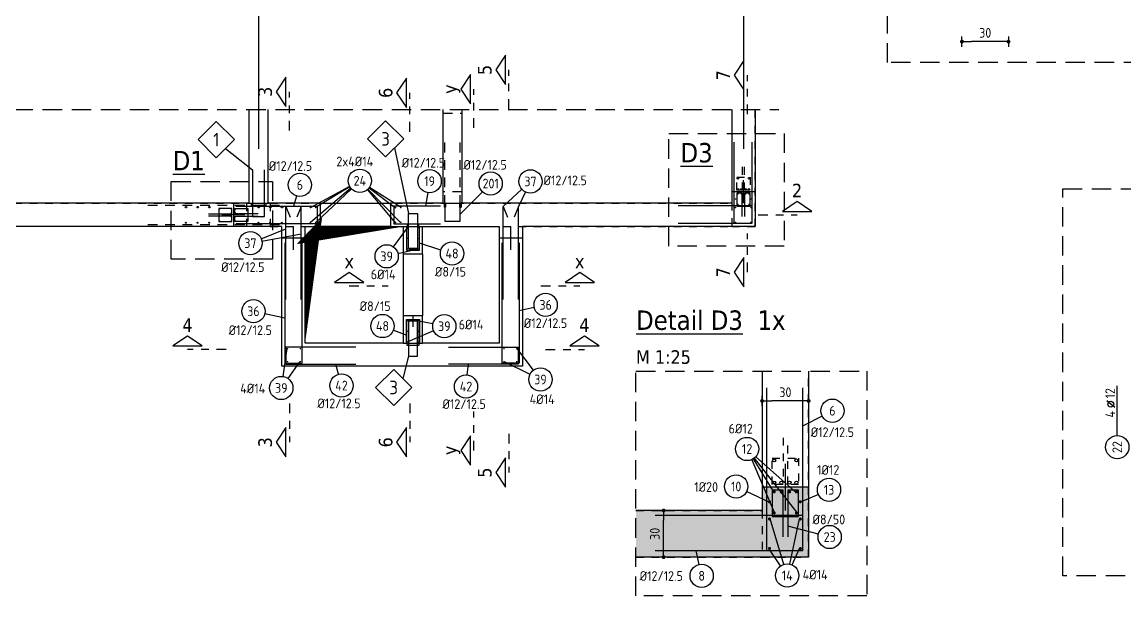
# Model space of a CAD drawing. Extents: x -30 to 112, y -12 to 52.
# Drawn here: x 36.84 to 51.05, y 19.81 to 27.2 of the extents above; entities that cross this region are included whole.
import ezdxf
from ezdxf.enums import TextEntityAlignment as Align

# ---------------------------------------------------------------- set-up
doc = ezdxf.new("R2010")
doc.units = 0
doc.header["$LTSCALE"] = 0.5
for name, pattern in [('AUSGEZOGEN', [1000.01, 1000, 0.01]), ('DASHDOTSMALL', [1.05, 0.5, -0.25, 0.05, -0.25]), ('DASHED', [0.75, 0.5, -0.25]), ('DOT', [0.175, 0.05, -0.125]), ('HIDDEN', [0.375, 0.25, -0.125]), ('HIDDEN2', [0.187, 0.125, -0.062]), ('PUNKT', [0.175, 0.05, -0.125]), ('STRICHLINIE', [0.75, 0.5, -0.25]), ('STRICHPUNKT2', [0.55, 0.25, -0.125, 0.05, -0.125]), ('VERDECKT', [0.375, 0.25, -0.125])]:
    doc.linetypes.add(name, pattern=pattern)
for name, color, linetype in [('1.UG', 7, 'Continuous'), ('ACHSEN', 7, 'Continuous'), ('AFU', 7, 'Continuous'), ('BETON', 7, 'Continuous'), ('Brüstung 1.UG', 7, 'Continuous'), ('DETAIL', 7, 'Continuous'), ('grau_dunkel', 7, 'Continuous'), ('grau_mittel', 7, 'Continuous'), ('HBT', 7, 'Continuous'), ('HILFE', 7, 'Continuous'), ('LENTON', 7, 'Continuous'), ('MASSE', 7, 'Continuous'), ('OBJEKT', 7, 'Continuous'), ('RND', 7, 'Continuous'), ('SCHNITTE', 7, 'Continuous'), ('TEXT', 7, 'Continuous'), ('VERDECKT', 7, 'Continuous')]:
    doc.layers.add(name, color=color, linetype=linetype)
doc.layers.add('NOPLOT', color=7, linetype='Continuous', plot=False)
doc.styles.add('helv', font='tahoma.ttf')
doc.styles.add('txt', font='isocp.shx')
doc.linetypes.add('AFU_50K', pattern='A,0.15,["/",Standard,S=0.2,R=0,X=-0.01,Y=-0.1],0.07,["/",Standard,S=0.2,R=0,X=-0.01,Y=-0.1],0.15', length=0.37)
doc.dimstyles.new('DOT_I', dxfattribs={"dimscale": 0.5, "dimtxt": 0.25, "dimasz": 0.25, "dimexe": 0.1, "dimexo": 0.3, "dimgap": 0.1, "dimtad": 1, "dimdec": 3, "dimzin": 3, "dimtxsty": 'txt', "dimblk": 'DOT', "dimblk1": 'DOT', "dimblk2": 'DOT', "dimsah": 1, "dimcen": 0.1, "dimse1": 1, "dimse2": 1, "dimazin": 0, "dimtfac": 1, "dimtdec": 4, "dimtix": 1, "dimtmove": 2, "dimatfit": 3, "dimfxl": 0, "dimtvp": 1, "dimtolj": 1, "dimtzin": 0, "dimarcsym": 0})

# ---------------------------------------------------------------- blocks, each defined once
blk = doc.blocks.new('SCHN-2')
at = {"layer": 'SCHNITTE', "color": 6, "linetype": 'Continuous'}
blk.add_lwpolyline([(0.378, 0.088), (0, 0.34), (-0.378, 0.088)], close=True, dxfattribs=at)
at = {"layer": 'SCHNITTE', "color": 1, "linetype": 'DASHDOTSMALL', "style": 'helv'}
blk.add_attdef('SCHN-2', text='', height=0.35, dxfattribs=at).set_placement((0, 0.45), align=Align.CENTER)
blk = doc.blocks.new('DOT')
at = {"layer": 'MASSE', "color": 7, "linetype": 'Continuous'}
for p, q in [((0, 0), (-1, 0)), ((0, 0.54), (0, -0.54))]:
    blk.add_line(p, q, dxfattribs=at)
at = {"layer": 'MASSE', "color": 7, "linetype": 'Continuous', "const_width": 0.2}
blk.add_lwpolyline([(-0.1, 0, 1), (0.1, 0, 1)], format="xyb", close=True, dxfattribs=at)
blk = doc.blocks.new('*D25')
at = {"layer": 'Defpoints', "color": 0, "linetype": 'AUSGEZOGEN', "transparency": 16777216}
for p in [(48.951, 26.95), (48.951, 26.95), (49.551, 26.95)]:
    blk.add_point(p, dxfattribs=at)
at = {"layer": 'MASSE', "color": 0, "linetype": 'AUSGEZOGEN', "lineweight": -2, "transparency": 16777216}
blk.add_line((49.426, 26.95), (49.076, 26.95), dxfattribs=at)
at = {"layer": 'MASSE', "color": 0, "linetype": 'AUSGEZOGEN', "lineweight": -2, "transparency": 16777216, "xscale": 0.125, "yscale": 0.125, "zscale": 0.125, "rotation": 180}
blk.add_blockref('DOT', (48.951, 26.95), dxfattribs=at)
at = {"layer": 'MASSE', "color": 0, "linetype": 'AUSGEZOGEN', "lineweight": -2, "transparency": 16777216, "xscale": 0.125, "yscale": 0.125, "zscale": 0.125}
blk.add_blockref('DOT', (49.551, 26.95), dxfattribs=at)
at = {"layer": 'MASSE', "color": 0, "linetype": 'AUSGEZOGEN', "transparency": 16777216, "insert": (49.251, 27.063), "char_height": 0.125, "attachment_point": 5, "style": 'txt'}
blk.add_mtext('\\A1;30', dxfattribs=at)
blk = doc.blocks.new('RND_HIN')
at = {"layer": 'RND', "color": 7, "linetype": 'Continuous'}
blk.add_circle((0, 0), 0.3, dxfattribs=at)
at = {"layer": 'RND', "color": 7, "linetype": 'Continuous', "style": 'txt'}
blk.add_attdef('POSI', text='', height=0.25, dxfattribs=at).set_placement((0, 0), align=Align.MIDDLE)
blk = doc.blocks.new('*D33')
at = {"layer": 'Defpoints', "color": 0, "linetype": 'AUSGEZOGEN', "transparency": 16777216}
for p in [(45.106, 20.909), (45.106, 20.909), (45.106, 20.309)]:
    blk.add_point(p, dxfattribs=at)
at = {"layer": 'MASSE', "color": 0, "linetype": 'AUSGEZOGEN', "lineweight": -2, "transparency": 16777216}
blk.add_line((45.106, 20.434), (45.106, 20.784), dxfattribs=at)
at = {"layer": 'MASSE', "color": 0, "linetype": 'AUSGEZOGEN', "lineweight": -2, "transparency": 16777216, "xscale": 0.125, "yscale": 0.125, "zscale": 0.125}
for p, rotation in [((45.106, 20.909), 90), ((45.106, 20.309), 270)]:
    blk.add_blockref('DOT', p, dxfattribs=dict(at, rotation=rotation))
at = {"layer": 'MASSE', "color": 0, "linetype": 'AUSGEZOGEN', "transparency": 16777216, "insert": (44.993, 20.609), "char_height": 0.125, "attachment_point": 5, "rotation": 90, "style": 'txt'}
blk.add_mtext('\\A1;30', dxfattribs=at)
blk = doc.blocks.new('*D34')
at = {"layer": 'Defpoints', "color": 0, "linetype": 'AUSGEZOGEN', "transparency": 16777216}
for p in [(46.375, 22.321), (46.375, 22.321), (46.975, 22.321)]:
    blk.add_point(p, dxfattribs=at)
at = {"layer": 'MASSE', "color": 0, "linetype": 'AUSGEZOGEN', "lineweight": -2, "transparency": 16777216}
blk.add_line((46.85, 22.321), (46.5, 22.321), dxfattribs=at)
at = {"layer": 'MASSE', "color": 0, "linetype": 'AUSGEZOGEN', "lineweight": -2, "transparency": 16777216, "xscale": 0.125, "yscale": 0.125, "zscale": 0.125, "rotation": 180}
blk.add_blockref('DOT', (46.375, 22.321), dxfattribs=at)
at = {"layer": 'MASSE', "color": 0, "linetype": 'AUSGEZOGEN', "lineweight": -2, "transparency": 16777216, "xscale": 0.125, "yscale": 0.125, "zscale": 0.125}
blk.add_blockref('DOT', (46.975, 22.321), dxfattribs=at)
at = {"layer": 'MASSE', "color": 0, "linetype": 'AUSGEZOGEN', "transparency": 16777216, "insert": (46.675, 22.433), "char_height": 0.125, "attachment_point": 5, "style": 'txt'}
blk.add_mtext('\\A1;30', dxfattribs=at)
blk = doc.blocks.new('RND_LEI')
at = {"layer": 'RND', "color": 7, "linetype": 'Continuous'}
blk.add_line((1.022, 0.066), (1.19, 0.27), dxfattribs=at)
for centre, radius in [((0, 0), 0.3), ((1.106, 0.168), 0.075)]:
    blk.add_circle(centre, radius, dxfattribs=at)
at = {"layer": 'RND', "color": 7, "linetype": 'Continuous', "style": 'txt'}
blk.add_attdef('ANZ', text='', height=0.25, dxfattribs=at).set_placement((0.931, 0.057), align=Align.RIGHT)
for tag, p in [('DUM', (1.253, 0.057)), ('ABSTD', (1.674, 0.057)), ('POSTXT', (0.374, -0.327))]:
    blk.add_attdef(tag, p, '', height=0.25, dxfattribs=at)
blk.add_attdef('POSL', text='', height=0.25, dxfattribs=at).set_placement((0, 0), align=Align.MIDDLE)

msp = doc.modelspace()

# ---------------------------------------------------------------- hatches: boundary and pattern name
at = {"layer": 'grau_mittel'}
msp.add_hatch(color=61, dxfattribs=at).paths.add_polyline_path([(46.37489, 20.909), (44.74931, 20.909), (44.74931, 20.309), (46.97489, 20.309), (46.97489, 21.209), (46.37489, 21.209)])

# ---------------------------------------------------------------- linework, layer by layer
at = {"layer": '1.UG', "color": 7, "linetype": 'PUNKT', "lineweight": -2}
for points in [[(45.98452, 26.07681), (45.98452, 24.56712), (46.28452, 24.56712), (46.28452, 26.07681)], [(46.37489, 22.70622), (46.37489, 20.309), (46.97489, 20.309), (46.97489, 22.70622)]]:
    msp.add_lwpolyline(points, dxfattribs=at)
msp.add_lwpolyline([(39.73452, 24.86712), (40.03452, 24.86712), (40.03452, 24.56712), (39.73452, 24.56712)], close=True, dxfattribs=at)
at = {"layer": 'ACHSEN', "color": 140, "linetype": 'AUSGEZOGEN'}
for p, q in [((39.88452, 27.64383), (39.88452, 25.5675)), ((46.13452, 27.64383), (46.13452, 25.5675))]:
    msp.add_line(p, q, dxfattribs=at)
at = {"layer": 'AFU', "color": 1, "linetype": 'AUSGEZOGEN'}
for p, q in [((46.13452, 24.86712), (46.13452, 25.16712)), ((39.70952, 24.71712), (39.40952, 24.71712)), ((40.33452, 24.26712), (40.33452, 24.56712)), ((43.13452, 24.26712), (43.13452, 24.56712)), ((46.67489, 20.909), (46.67489, 21.509))]:
    msp.add_line(p, q, dxfattribs=at)
at = {"layer": 'AFU', "color": 8, "linetype": 'AFU_50K'}
for p, q in [((46.28452, 25.01712), (45.98452, 25.01712)), ((39.55952, 24.86712), (39.55952, 24.56712)), ((39.75952, 24.86712), (40.00952, 24.86712)), ((42.25952, 24.86712), (42.50952, 24.86712)), ((41.74952, 24.56712), (41.99952, 24.56712)), ((40.48452, 24.41712), (40.18452, 24.41712)), ((43.28452, 24.41712), (42.98452, 24.41712)), ((41.74952, 23.06713), (41.99952, 23.06712)), ((46.97489, 21.209), (46.37489, 21.209))]:
    msp.add_line(p, q, dxfattribs=at)
at = {"layer": 'BETON', "color": 6, "linetype": 'AUSGEZOGEN', "lineweight": -2}
for p, q in [((39.75952, 26.07681), (39.75952, 24.86712)), ((40.00952, 24.86712), (40.00952, 26.07681)), ((42.25952, 26.07681), (42.25952, 24.86712)), ((42.50952, 24.86712), (42.50952, 26.07681)), ((45.98452, 26.07681), (45.98452, 24.86712)), ((46.28452, 26.07681), (46.28452, 24.56712)), ((39.75952, 24.86712), (33.13452, 24.86712)), ((40.68452, 24.86712), (40.00952, 24.86712)), ((40.68452, 24.56712), (40.68452, 24.86712)), ((42.25952, 24.86712), (41.58452, 24.86712)), ((41.58452, 24.86712), (41.58452, 24.56712)), ((45.98452, 24.86712), (42.50952, 24.86712)), ((40.18452, 24.56712), (7.23452, 24.56712)), ((40.18452, 22.76712), (40.18452, 24.56712)), ((40.48452, 23.06714), (40.48452, 24.56712)), ((40.48452, 24.56712), (40.68452, 24.56712)), ((41.58452, 24.56712), (41.74952, 24.56712)), ((41.74952, 24.56712), (41.74952, 24.21712)), ((41.99952, 24.21712), (41.99952, 24.56712)), ((41.99952, 24.56712), (42.98452, 24.56712)), ((42.98452, 24.56712), (42.98452, 23.06712)), ((46.28452, 24.56712), (43.28452, 24.56712)), ((43.28452, 24.56712), (43.28452, 22.76712)), ((41.74952, 24.21712), (41.99952, 24.21712)), ((41.99952, 23.41712), (41.74952, 23.41712)), ((41.74952, 23.41712), (41.74952, 23.06713)), ((41.99952, 23.06712), (41.99952, 23.41712)), ((41.74952, 23.06713), (40.48452, 23.06714)), ((42.98452, 23.06712), (41.99952, 23.06712)), ((43.28452, 22.76712), (40.18452, 22.76712)), ((46.37489, 22.70622), (46.37489, 20.909)), ((46.97489, 22.70622), (46.97489, 20.309)), ((46.37489, 20.909), (44.74931, 20.909)), ((46.97489, 20.309), (44.74931, 20.309))]:
    msp.add_line(p, q, dxfattribs=at)
at = {"layer": 'Brüstung 1.UG', "color": 102, "linetype": 'DOT'}
for p, q in [((32.53452, 24.86712), (39.73452, 24.86712)), ((40.03452, 24.86712), (45.98452, 24.86712)), ((39.73452, 24.56712), (32.53452, 24.56712)), ((40.03452, 24.56712), (45.98452, 24.56712)), ((44.74931, 20.909), (46.37489, 20.909)), ((44.74931, 20.309), (46.37489, 20.309))]:
    msp.add_line(p, q, dxfattribs=at)
at = {"layer": 'DETAIL', "color": 102, "linetype": 'STRICHLINIE'}
for points in [[(47.99071, 26.67994), (47.99071, 39.63176), (52.03671, 39.63176), (52.03671, 26.67994)], [(45.17173, 24.31719), (45.17173, 25.76573), (46.66028, 25.76573), (46.66028, 24.31719)], [(38.75941, 24.14728), (38.75941, 25.14795), (40.06582, 25.14795), (40.06582, 24.14728)], [(50.25054, 20.06834), (50.25054, 25.05527), (55.92885, 25.05527), (55.92885, 20.06834)], [(44.74931, 19.80915), (44.74931, 22.70622), (47.72641, 22.70622), (47.72641, 19.80915)]]:
    msp.add_lwpolyline(points, close=True, dxfattribs=at)
at = {"layer": 'grau_dunkel', "color": 21}
msp.add_lwpolyline([(40.48452, 23.06714, 0, 0.20174, 0), (40.58516, 24.56034, 0, 0, 0), (40.49293, 24.46432, 0.20628, 0, 0), (41.74952, 24.56712, 0, 0, 0)], format="xyseb", dxfattribs=at)
at = {"layer": 'HBT', "color": 1, "linetype": 'Continuous'}
for points in [[(39.10619, 25.68847), (39.33953, 25.92181), (39.57288, 25.68847), (39.33953, 25.45512)], [(41.28817, 25.69731), (41.52151, 25.93066), (41.75486, 25.69731), (41.52151, 25.46397)], [(41.39274, 22.49479), (41.62609, 22.72813), (41.85943, 22.49479), (41.62609, 22.26144)]]:
    msp.add_lwpolyline(points, close=True, dxfattribs=at)
at = {"layer": 'HBT', "color": 1, "linetype": 'AUSGEZOGEN'}
for points in [[(39.80752, 25.29712), (39.80752, 24.86712), (39.80752, 24.69712), (39.96152, 24.69712), (39.96152, 24.86712), (39.96152, 25.29712)], [(41.92552, 24.28711), (41.81552, 24.28711), (41.81552, 24.56711), (41.81552, 24.73711), (41.93352, 24.73711), (41.93352, 24.56711), (41.93352, 24.27603), (41.82352, 24.27603)], [(41.92552, 23.34713), (41.81552, 23.34713), (41.81552, 23.06713), (41.81552, 22.89713), (41.93352, 22.89713), (41.93352, 23.06713), (41.93352, 23.35821), (41.82352, 23.35821)]]:
    msp.add_lwpolyline(points, dxfattribs=at)
at = {"layer": 'HBT', "color": 102, "linetype": 'AUSGEZOGEN'}
for points in [[(39.79152, 24.86712), (39.97752, 24.86712), (39.97752, 24.83712), (39.79152, 24.83712)], [(41.79952, 24.56711), (41.94952, 24.56711), (41.94952, 24.59711), (41.79952, 24.59711)], [(41.79952, 23.06713), (41.94952, 23.06713), (41.94952, 23.03713), (41.79952, 23.03713)]]:
    msp.add_lwpolyline(points, close=True, dxfattribs=at)
at = {"layer": 'HILFE', "color": 102, "linetype": 'DASHED'}
msp.add_line((7.10116, 26.07681), (46.59119, 26.07681), dxfattribs=at)
at = {"layer": 'HILFE', "color": 102, "linetype": 'AUSGEZOGEN'}
for p, q in [((39.4562, 25.57179), (39.80752, 25.29712)), ((41.63819, 25.58064), (41.81552, 24.73711)), ((41.81552, 22.89713), (41.74276, 22.61146))]:
    msp.add_line(p, q, dxfattribs=at)
at = {"layer": 'LENTON', "color": 102}
for p, q in [((42.2747, 24.86712), (42.2747, 24.86608)), ((42.27961, 24.86712), (42.2747, 24.86712)), ((42.2747, 24.86608), (42.27585, 24.86548)), ((42.27585, 24.86476), (42.2747, 24.86416)), ((42.2747, 24.86416), (42.2747, 24.81863)), ((42.2747, 24.81863), (42.27602, 24.81732)), ((42.27602, 24.81732), (42.27716, 24.81732)), ((42.28452, 24.81732), (42.27716, 24.81732)), ((42.27722, 24.86712), (42.2784, 24.86616)), ((42.2784, 24.81828), (42.27722, 24.81732)), ((42.29064, 24.86616), (42.2784, 24.86616)), ((42.2784, 24.86616), (42.28025, 24.84858)), ((42.29064, 24.86616), (42.2784, 24.86616)), ((42.28025, 24.83586), (42.2784, 24.81828)), ((42.28943, 24.86712), (42.27961, 24.86712)), ((42.28879, 24.84858), (42.28025, 24.84858)), ((42.28879, 24.83586), (42.28025, 24.83586)), ((42.29188, 24.81732), (42.28452, 24.81732)), ((42.28879, 24.84858), (42.29064, 24.86616)), ((42.29064, 24.81828), (42.28879, 24.83586)), ((42.29433, 24.86712), (42.28943, 24.86712)), ((42.29064, 24.86616), (42.29182, 24.86712)), ((42.29182, 24.81732), (42.29064, 24.81828)), ((42.29302, 24.81732), (42.29188, 24.81732)), ((42.29302, 24.81732), (42.29433, 24.81863)), ((42.29319, 24.86548), (42.29433, 24.86608)), ((42.29433, 24.86416), (42.29319, 24.86476)), ((42.29433, 24.86712), (42.29433, 24.86608)), ((42.29433, 24.86416), (42.29433, 24.81863)), ((42.4747, 24.86712), (42.4747, 24.86608)), ((42.47961, 24.86712), (42.4747, 24.86712)), ((42.4747, 24.86608), (42.47585, 24.86548)), ((42.47585, 24.86476), (42.4747, 24.86416)), ((42.4747, 24.86416), (42.4747, 24.81863)), ((42.4747, 24.81863), (42.47602, 24.81732)), ((42.47602, 24.81732), (42.47716, 24.81732)), ((42.48452, 24.81732), (42.47716, 24.81732)), ((42.47722, 24.86712), (42.4784, 24.86616)), ((42.4784, 24.81828), (42.47722, 24.81732)), ((42.49064, 24.86616), (42.4784, 24.86616)), ((42.4784, 24.86616), (42.48025, 24.84858)), ((42.49064, 24.86616), (42.4784, 24.86616)), ((42.48025, 24.83586), (42.4784, 24.81828)), ((42.48943, 24.86712), (42.47961, 24.86712)), ((42.48879, 24.84858), (42.48025, 24.84858)), ((42.48879, 24.83586), (42.48025, 24.83586)), ((42.49188, 24.81732), (42.48452, 24.81732)), ((42.48879, 24.84858), (42.49064, 24.86616)), ((42.49064, 24.81828), (42.48879, 24.83586)), ((42.49433, 24.86712), (42.48943, 24.86712)), ((42.49064, 24.86616), (42.49182, 24.86712)), ((42.49182, 24.81732), (42.49064, 24.81828)), ((42.49302, 24.81732), (42.49188, 24.81732)), ((42.49302, 24.81732), (42.49433, 24.81863)), ((42.49319, 24.86548), (42.49433, 24.86608)), ((42.49433, 24.86416), (42.49319, 24.86476)), ((42.49433, 24.86712), (42.49433, 24.86608)), ((42.49433, 24.86416), (42.49433, 24.81863))]:
    msp.add_line(p, q, dxfattribs=at)
at = {"layer": 'LENTON', "color": 102, "linetype": 'AUSGEZOGEN'}
for p, q in [((42.29064, 24.81828), (42.2784, 24.81828)), ((42.49064, 24.81828), (42.4784, 24.81828))]:
    msp.add_line(p, q, dxfattribs=at)
at = {"layer": 'LENTON', "color": 102}
for centre, start, end in [((42.27566, 24.86512), 297.500065, 62.499935), ((42.29338, 24.86512), 117.500045, 242.499955), ((42.47566, 24.86512), 297.500065, 62.499935), ((42.49338, 24.86512), 117.500045, 242.499955)]:
    msp.add_arc(centre, 0.00041, start, end, dxfattribs=at)
at = {"layer": 'NOPLOT', "color": 191, "linetype": 'AUSGEZOGEN'}
msp.add_line((41.87452, 23.41712), (41.87452, 23.27386), dxfattribs=at)
at = {"layer": 'NOPLOT', "color": 191, "linetype": 'Continuous'}
msp.add_lwpolyline([(41.79752, 23.07069), (41.79752, 23.36269), (41.95152, 23.36269), (41.95152, 23.07069)], dxfattribs=at)
at = {"layer": 'OBJEKT', "color": 7, "linetype": 'AUSGEZOGEN'}
for p, q in [((40.68452, 24.86712), (41.58452, 24.86712)), ((41.58452, 24.56712), (40.68452, 24.56712)), ((41.74952, 24.21712), (41.74952, 23.41712)), ((41.99952, 24.21712), (41.99952, 23.41712))]:
    msp.add_line(p, q, dxfattribs=at)
at = {"layer": 'RND', "color": 102, "linetype": 'AUSGEZOGEN'}
for p, q in [((41.07527, 25.06075), (40.55403, 24.62083)), ((41.05824, 25.08562), (40.55646, 24.8117)), ((41.0614, 25.08012), (40.61667, 24.8123)), ((41.08111, 25.05423), (40.62458, 24.62083)), ((41.28652, 25.04276), (41.65015, 24.61097)), ((41.29451, 25.04999), (41.71448, 24.61838)), ((41.30927, 25.06666), (41.64774, 24.80907)), ((41.31615, 25.0765), (41.72169, 24.81634)), ((43.27873, 25.04845), (43.03601, 24.82705)), ((40.37287, 24.96097), (40.33276, 24.83212)), ((42.06569, 25.0046), (42.0379, 24.83212)), ((42.77087, 25.01522), (42.48452, 24.72533)), ((43.3247, 25.01428), (43.23494, 24.82705)), ((39.91806, 24.41075), (40.2341, 24.53986)), ((39.92676, 24.38098), (40.43302, 24.47349)), ((41.62363, 24.30572), (41.80237, 24.5523)), ((42.23518, 24.26566), (41.95952, 24.35172)), ((41.68158, 24.21871), (41.93967, 24.27961)), ((43.43854, 23.52544), (43.24452, 23.4814)), ((39.96477, 23.44603), (40.22452, 23.39154)), ((42.13194, 23.31346), (41.94845, 23.35067)), ((41.62263, 23.23442), (41.79608, 23.17032)), ((42.14112, 23.22445), (41.80937, 23.08194)), ((40.1995, 22.63652), (40.25342, 22.99539)), ((43.42801, 22.71727), (43.21278, 23.00293)), ((40.26423, 22.61037), (40.41801, 22.82632)), ((40.91525, 22.66419), (40.88028, 22.79432)), ((42.57406, 22.65547), (42.58873, 22.79432)), ((43.38367, 22.66367), (43.05636, 22.82463)), ((47.14816, 22.12642), (46.89489, 21.99566)), ((46.2409, 21.56438), (46.53061, 20.88806)), ((46.26079, 21.57472), (46.53061, 21.1388)), ((46.27415, 21.58403), (46.81755, 20.88806)), ((46.29409, 21.60277), (46.81755, 21.1388)), ((46.17628, 21.15521), (46.46008, 21.02161)), ((47.0999, 21.1172), (46.87762, 21.02161)), ((46.65588, 20.21588), (46.48008, 20.8006)), ((46.73098, 20.2188), (46.85762, 20.8006)), ((47.10063, 20.60561), (46.70489, 20.70666)), ((45.56412, 20.21498), (45.52613, 20.389)), ((46.61405, 20.19581), (46.46008, 20.41957)), ((46.76136, 20.20869), (46.85762, 20.41957))]:
    msp.add_line(p, q, dxfattribs=at)
at = {"layer": 'RND', "color": 7, "linetype": 'AUSGEZOGEN'}
msp.add_line((50.95332, 21.87655), (50.95332, 22.51655), dxfattribs=at)
at = {"layer": 'RND', "color": 1, "linetype": 'HIDDEN'}
for points in [[(42.28452, 24.84858), (42.28452, 25.64858)], [(42.48452, 24.84858), (42.48452, 25.64858)]]:
    msp.add_lwpolyline(points, dxfattribs=at)
at = {"layer": 'RND', "color": 1, "linetype": 'AUSGEZOGEN'}
for points in [[(46.24452, 25.65712), (46.24452, 24.60712), (46.01452, 24.60712), (46.01452, 25.65712)], [(39.58941, 24.83212), (40.63941, 24.83212), (40.63941, 24.60212), (39.58941, 24.60212)], [(40.2341, 23.62705), (40.2341, 24.82705), (40.2899, 24.68782)], [(40.43302, 23.62705), (40.43302, 24.82705), (40.37723, 24.68782)], [(42.22963, 24.83212), (41.62963, 24.83212), (41.62963, 24.60212), (42.22963, 24.60212)], [(42.28452, 24.83586), (42.28452, 24.63586), (42.48452, 24.63586), (42.48452, 24.83586)], [(43.03601, 23.62705), (43.03601, 24.82705), (43.09181, 24.68782)], [(43.23494, 23.62705), (43.23494, 24.82705), (43.17914, 24.68782)], [(45.29452, 24.83712), (46.24452, 24.83712), (46.24452, 24.60712), (45.29452, 24.60712)], [(41.78952, 24.56354), (41.78952, 24.26354), (41.95952, 24.26354), (41.95952, 24.56354)], [(40.22452, 24.35712), (40.22452, 22.80712), (40.44452, 22.80712), (40.44452, 24.35712)], [(43.24452, 24.35712), (43.24452, 22.80712), (43.02452, 22.80712), (43.02452, 24.35712)], [(41.78952, 23.07069), (41.78952, 23.37069), (41.95952, 23.37069), (41.95952, 23.07069)], [(41.13637, 23.01432), (40.23637, 23.01432), (40.23637, 22.79432), (41.13637, 22.79432)], [(42.33267, 23.01432), (43.23267, 23.01432), (43.23267, 22.79432), (42.33267, 22.79432)], [(46.89489, 22.489), (46.89489, 20.389), (46.43489, 20.389), (46.43489, 22.489)], [(46.64489, 20.57222), (46.64489, 21.17222), (46.50489, 21.17222), (46.50489, 20.83222), (46.84489, 20.83222), (46.84489, 21.17222), (46.70489, 21.17222), (46.70489, 20.57222)], [(44.99489, 20.849), (46.89489, 20.849), (46.89489, 20.389), (44.99489, 20.389)]]:
    msp.add_lwpolyline(points, dxfattribs=at)
at = {"layer": 'RND', "color": 7, "linetype": 'HIDDEN2'}
for points in [[(46.11952, 25.33551), (46.11952, 25.03551), (46.04952, 25.03551), (46.04952, 25.20551), (46.21952, 25.20551), (46.21952, 25.03551), (46.14952, 25.03551), (46.14952, 25.33551)], [(46.64489, 21.84579), (46.64489, 21.24579), (46.50489, 21.24579), (46.50489, 21.58579), (46.84489, 21.58579), (46.84489, 21.24579), (46.70489, 21.24579), (46.70489, 21.84579)]]:
    msp.add_lwpolyline(points, dxfattribs=at)
at = {"layer": 'RND', "color": 7, "linetype": 'AUSGEZOGEN'}
for points, const_width in [([(46.02712, 24.92342, 1), (46.03712, 24.92342, 1)], 0.01), ([(46.06238, 24.98202, 1), (46.06238, 24.99202, 1)], 0.01), ([(46.10891, 24.98202, 1), (46.10891, 24.99202, 1)], 0.01), ([(46.16141, 24.98202, -1), (46.16141, 24.99202, -1)], 0.01), ([(46.20585, 24.98202, -1), (46.20585, 24.99202, -1)], 0.01), ([(46.22589, 24.92342, 1), (46.23589, 24.92342, 1)], 0.01), ([(39.38631, 24.79278, -1), (39.37931, 24.79278, -1)], 0.007), ([(39.53361, 24.79278, -1), (39.52661, 24.79278, -1)], 0.007), ([(39.53361, 24.74271, -1), (39.52661, 24.74271, -1)], 0.007), ([(39.58543, 24.79278, 1), (39.59243, 24.79278, 1)], 0.007), ([(39.58543, 24.74271, 1), (39.59243, 24.74271, 1)], 0.007), ([(39.73272, 24.79278, 1), (39.73972, 24.79278, 1)], 0.007), ([(40.54785, 24.81264, 1), (40.55785, 24.81264, 1)], 0.01), ([(40.61562, 24.81264, 1), (40.62562, 24.81264, 1)], 0.01), ([(41.64479, 24.81264, 1), (41.65479, 24.81264, 1)], 0.01), ([(41.71256, 24.81264, 1), (41.72256, 24.81264, 1)], 0.01), ([(46.02712, 24.81292, 1), (46.03712, 24.81292, 1)], 0.01), ([(46.06238, 24.84665, 1), (46.06238, 24.85665, 1)], 0.01), ([(46.20585, 24.84665, -1), (46.20585, 24.85665, -1)], 0.01), ([(46.22589, 24.81292, 1), (46.23589, 24.81292, 1)], 0.01), ([(39.38631, 24.64145, 1), (39.37931, 24.64145, 1)], 0.007), ([(39.53361, 24.69152, 1), (39.52661, 24.69152, 1)], 0.007), ([(39.53361, 24.64145, 1), (39.52661, 24.64145, 1)], 0.007), ([(39.58543, 24.69152, -1), (39.59243, 24.69152, -1)], 0.007), ([(39.58543, 24.64145, -1), (39.59243, 24.64145, -1)], 0.007), ([(39.73272, 24.64145, -1), (39.73972, 24.64145, -1)], 0.007), ([(40.54785, 24.6216, -1), (40.55785, 24.6216, -1)], 0.01), ([(40.61562, 24.6216, -1), (40.62562, 24.6216, -1)], 0.01), ([(41.64479, 24.6216, -1), (41.65479, 24.6216, -1)], 0.01), ([(41.71256, 24.6216, -1), (41.72256, 24.6216, -1)], 0.01), ([(46.02712, 24.6224, 1), (46.03712, 24.6224, 1)], 0.01), ([(46.22589, 24.6224, 1), (46.23589, 24.6224, 1)], 0.01), ([(41.80237, 24.5523, -1), (41.80937, 24.5523, -1)], 0.007), ([(41.94667, 24.5523, 1), (41.93967, 24.5523, 1)], 0.007), ([(41.80237, 24.41595, -1), (41.80937, 24.41595, -1)], 0.007), ([(41.94667, 24.41595, 1), (41.93967, 24.41595, 1)], 0.007), ([(41.80237, 24.27961, -1), (41.80937, 24.27961, -1)], 0.007), ([(41.94667, 24.27961, 1), (41.93967, 24.27961, 1)], 0.007), ([(41.80237, 23.35463, 1), (41.80937, 23.35463, 1)], 0.007), ([(41.94667, 23.35463, -1), (41.93967, 23.35463, -1)], 0.007), ([(41.80237, 23.21829, 1), (41.80937, 23.21829, 1)], 0.007), ([(41.94667, 23.21829, -1), (41.93967, 23.21829, -1)], 0.007), ([(41.80237, 23.08194, 1), (41.80937, 23.08194, 1)], 0.007), ([(41.94667, 23.08194, -1), (41.93967, 23.08194, -1)], 0.007), ([(40.25246, 22.99414, 1), (40.26246, 22.99414, 1)], 0.01), ([(40.41729, 22.99414, 1), (40.42729, 22.99414, 1)], 0.01), ([(43.04256, 22.99414, 1), (43.05256, 22.99414, 1)], 0.01), ([(43.20738, 22.99414, 1), (43.21738, 22.99414, 1)], 0.01), ([(40.25246, 22.82758, 1), (40.26246, 22.82758, 1)], 0.01), ([(40.41729, 22.82758, 1), (40.42729, 22.82758, 1)], 0.01), ([(43.04256, 22.82758, 1), (43.05256, 22.82758, 1)], 0.01), ([(43.20738, 22.82758, 1), (43.21738, 22.82758, 1)], 0.01), ([(46.46008, 21.02161, 1), (46.48008, 21.02161, 1)], 0.02), ([(46.53061, 21.1388, 1), (46.53061, 21.1588, 1)], 0.02), ([(46.62368, 21.1388, 1), (46.62368, 21.1588, 1)], 0.02), ([(46.72866, 21.1388, -1), (46.72866, 21.1588, -1)], 0.02), ([(46.81755, 21.1388, -1), (46.81755, 21.1588, -1)], 0.02), ([(46.85762, 21.02161, 1), (46.87762, 21.02161, 1)], 0.02), ([(46.53061, 20.86806, 1), (46.53061, 20.88806, 1)], 0.02), ([(46.81755, 20.86806, -1), (46.81755, 20.88806, -1)], 0.02), ([(46.46008, 20.8006, 1), (46.48008, 20.8006, 1)], 0.02), ([(46.85762, 20.8006, 1), (46.87762, 20.8006, 1)], 0.02), ([(46.46008, 20.41957, 1), (46.48008, 20.41957, 1)], 0.02), ([(46.85762, 20.41957, 1), (46.87762, 20.41957, 1)], 0.02)]:
    msp.add_lwpolyline(points, format="xyb", close=True, dxfattribs=dict(at, const_width=const_width))
for points in [[(46.11952, 24.69873), (46.11952, 24.99873), (46.04952, 24.99873), (46.04952, 24.82873), (46.21952, 24.82873), (46.21952, 24.99873), (46.14952, 24.99873), (46.14952, 24.69873)], [(39.24113, 24.73212), (39.54113, 24.73212), (39.54113, 24.80212), (39.37113, 24.80212), (39.37113, 24.63212), (39.54113, 24.63212), (39.54113, 24.70212), (39.24113, 24.70212)], [(39.87791, 24.73212), (39.57791, 24.73212), (39.57791, 24.80212), (39.74791, 24.80212), (39.74791, 24.63212), (39.57791, 24.63212), (39.57791, 24.70212), (39.87791, 24.70212)]]:
    msp.add_lwpolyline(points, dxfattribs=at)
at = {"layer": 'RND', "color": 7, "linetype": 'HIDDEN'}
for points in [[(38.4555, 24.84297), (40.18452, 24.84297)], [(38.4555, 24.59544), (40.18452, 24.59544)]]:
    msp.add_lwpolyline(points, dxfattribs=at)
at = {"layer": 'RND', "color": 7, "linetype": 'AUSGEZOGEN'}
for centre, radius in [((46.06238, 25.18999), 0.01), ((46.20585, 25.18999), 0.01), ((46.06238, 25.04722), 0.01), ((46.10891, 25.04722), 0.01), ((46.16141, 25.04722), 0.01), ((46.20585, 25.04722), 0.01), ((38.94836, 24.81778), 0.01), ((39.09836, 24.81778), 0.01), ((39.24836, 24.81778), 0.01), ((39.88523, 24.81778), 0.01), ((40.03523, 24.81778), 0.01), ((40.18523, 24.81778), 0.01), ((38.94836, 24.61703), 0.006), ((39.09836, 24.61703), 0.006), ((39.24836, 24.61703), 0.006), ((39.88523, 24.61703), 0.006), ((40.03523, 24.61703), 0.006), ((40.18523, 24.61703), 0.006), ((46.53061, 21.55475), 0.02), ((46.81755, 21.55475), 0.02), ((46.53061, 21.26921), 0.02), ((46.62368, 21.26921), 0.02), ((46.72866, 21.26921), 0.02), ((46.81755, 21.26921), 0.02)]:
    msp.add_circle(centre, radius, dxfattribs=at)
at = {"layer": 'SCHNITTE', "color": 6, "linetype": 'STRICHPUNKT2'}
for p, q in [((43.11203, 26.0857), (43.11203, 26.5857)), ((46.18475, 26.01734), (46.18475, 26.51734)), ((40.28151, 25.80342), (40.28151, 26.30342)), ((42.66102, 25.83786), (42.66102, 26.33786)), ((41.83425, 25.79014), (41.83425, 26.29014)), ((46.32529, 24.71896), (46.82529, 24.71896)), ((46.18475, 23.97823), (46.18475, 24.47823)), ((41.0531, 23.80448), (41.5531, 23.80448)), ((43.52359, 23.80448), (44.02359, 23.80448)), ((39.46852, 22.9858), (38.96852, 22.9858)), ((43.58379, 22.9858), (44.08379, 22.9858)), ((40.28151, 22.28843), (40.28151, 21.78843)), ((41.83425, 22.28843), (41.83425, 21.78843)), ((42.66102, 21.68436), (42.66102, 22.18436)), ((43.11203, 21.89813), (43.11203, 21.39813))]:
    msp.add_line(p, q, dxfattribs=at)
at = {"layer": 'VERDECKT', "color": 7, "linetype": 'VERDECKT', "lineweight": -2}
for p, q in [((42.25952, 26.02712), (42.50952, 26.02712)), ((42.50952, 25.01712), (42.25952, 25.01712))]:
    msp.add_line(p, q, dxfattribs=at)

# ---------------------------------------------------------------- block references
at = {"layer": 'RND', "color": 7, "linetype": 'AUSGEZOGEN', "xscale": 0.5, "yscale": 0.5, "zscale": 0.5}
for p, values in [((41.1899, 25.1575), {'POSI': '24'}), ((40.41745, 25.10419), {'POSI': '6'}), ((42.08955, 25.15269), {'POSI': '19'}), ((42.87628, 25.12194), {'POSI': '201'}), ((43.38955, 25.14954), {'POSI': '37'}), ((39.7792, 24.35402), {'POSI': '37'}), ((41.53559, 24.18427), {'POSI': '39'}), ((42.37836, 24.22096), {'POSI': '48'}), ((39.81797, 23.47683), {'POSI': '36'}), ((43.58482, 23.55864), {'POSI': '36'}), ((41.48193, 23.28641), {'POSI': '48'}), ((42.27895, 23.28365), {'POSI': '39'}), ((43.51827, 22.59747), {'POSI': '39'}), ((40.17721, 22.48818), {'POSI': '39'}), ((40.95418, 22.51933), {'POSI': '42'}), ((42.5583, 22.5063), {'POSI': '42'}), ((47.28144, 22.19524), {'POSI': '6'}), ((46.18184, 21.70226), {'POSI': '12'}), ((46.04056, 21.2191), {'POSI': '10'}), ((47.2377, 21.17646), {'POSI': '13'}), ((47.24597, 20.56849), {'POSI': '23'}), ((45.59612, 20.06844), {'POSI': '8'}), ((46.69907, 20.07224), {'POSI': '14'})]:
    msp.add_blockref('RND_HIN', p, dxfattribs=at).add_auto_attribs(values)
at = {"layer": 'RND', "color": 7, "linetype": 'AUSGEZOGEN', "xscale": 0.5, "yscale": 0.5, "zscale": 0.5, "rotation": 90}
msp.add_blockref('RND_LEI', (50.95332, 21.72655), dxfattribs=at).add_auto_attribs({'POSL': '22', 'DUM': '12', 'ANZ': '4'})
at = {"layer": 'SCHNITTE', "color": 6, "linetype": 'STRICHPUNKT2', "xscale": 0.5, "yscale": 0.5, "zscale": 0.5}
for p, rotation, values in [((43.11203, 26.5857), 89.99999999999999, {'SCHN-2': '5'}), ((46.18475, 26.51734), 89.99999999999999, {'SCHN-2': '7'}), ((40.28151, 26.30342), 89.99999999999999, {'SCHN-2': '3'}), ((41.83425, 26.29014), 89.99999999999999, {'SCHN-2': '6'}), ((42.66102, 26.33786), 90, {'SCHN-2': 'y'}), ((46.18475, 23.97823), 90, {'SCHN-2': '7'}), ((40.28151, 21.78843), 89.99999999999999, {'SCHN-2': '3'}), ((41.83425, 21.78843), 89.99999999999999, {'SCHN-2': '6'}), ((42.66102, 21.68436), 90, {'SCHN-2': 'y'}), ((43.11203, 21.39813), 89.99999999999999, {'SCHN-2': '5'})]:
    msp.add_blockref('SCHN-2', p, dxfattribs=dict(at, rotation=rotation)).add_auto_attribs(values)
for p, values in [((46.82529, 24.71896), {'SCHN-2': '2'}), ((41.0531, 23.80448), {'SCHN-2': 'x'}), ((44.02359, 23.80448), {'SCHN-2': 'x'}), ((38.96852, 22.9858), {'SCHN-2': '4'}), ((44.08379, 22.9858), {'SCHN-2': '4'})]:
    msp.add_blockref('SCHN-2', p, dxfattribs=at).add_auto_attribs(values)

# ---------------------------------------------------------------- texts
at = {"layer": 'HBT', "color": 1, "linetype": 'Continuous', "style": 'txt'}
for tag, p in [('1', (39.33953, 25.6005)), ('3', (41.52151, 25.60934)), ('3', (41.62609, 22.40682))]:
    msp.add_attdef(tag, text='?', height=0.175, dxfattribs=at).set_placement(p, align=Align.CENTER)
at = {"layer": 'TEXT', "color": 6, "linetype": 'AUSGEZOGEN', "style": 'helv'}
for s, p in [('%%UD3', (45.32325, 25.39424)), ('%%UD1', (38.77743, 25.29245)), ('%%UDetail D3%%U  1x', (44.75002, 23.23683))]:
    msp.add_text(s, height=0.25, dxfattribs=at).set_placement(p)
at = {"layer": 'TEXT', "color": 7, "linetype": 'AUSGEZOGEN', "style": 'txt'}
for s, p in [('2x4%%C14', (40.88716, 25.34367)), ('%%C12/12.5', (41.72957, 25.3277)), ('%%C12/12.5', (40.01596, 25.28555)), ('%%C12/12.5', (42.52493, 25.30071)), ('%%C12/12.5', (43.55728, 25.10027)), ('%%C12/12.5', (39.40215, 23.98273)), ('%%C8/15', (42.15742, 23.92326)), ('6%%C14', (41.33084, 23.88877)), ('%%C8/15', (41.18643, 23.4798)), ('6%%C14', (42.46423, 23.24233)), ('%%C12/12.5', (43.30347, 23.26082)), ('%%C12/12.5', (39.49795, 23.17029)), ('4%%C14', (39.64814, 22.41945)), ('%%C12/12.5', (40.64146, 22.22728)), ('%%C12/12.5', (42.2548, 22.21832)), ('4%%C14', (43.37889, 22.28015)), ('6%%C12', (45.94369, 21.90156)), ('%%C12/12.5', (47.00086, 21.85579)), ('1%%C12', (47.08344, 21.36929)), ('1%%C20', (45.49975, 21.15021)), ('%%C8/50', (47.02427, 20.73148)), ('%%C12/12.5', (44.79609, 20.00333)), ('4%%C14', (46.89753, 20.02084))]:
    msp.add_text(s, height=0.125, dxfattribs=at).set_placement(p)
at = {"layer": 'TEXT', "color": 1, "linetype": 'AUSGEZOGEN', "style": 'helv'}
msp.add_text('M 1:25', height=0.175, dxfattribs=at).set_placement((44.75002, 22.79933))

# ---------------------------------------------------------------- dimensions: what is measured, and where the dimension line sits
at = {"layer": 'MASSE', "color": 7, "linetype": 'AUSGEZOGEN'}
for base, p1, p2, picture, middle in [((48.95066, 26.95017), (49.55066, 26.95017), (48.95066, 26.95017), '*D25', (49.25066, 27.06267)), ((46.37489, 22.32054), (46.97489, 22.32054), (46.37489, 22.32054), '*D34', (46.67489, 22.43304))]:
    dim = msp.add_linear_dim(base=base, p1=p1, p2=p2, dimstyle='DOT_I', override={"dimdec": 0, "dimlfac": 50}, dxfattribs=at)
    dim.commit()
    dim.dimension.update_dxf_attribs({"geometry": picture, "text_midpoint": middle})
dim = msp.add_linear_dim(base=(45.1058, 20.909), p1=(45.1058, 20.309), p2=(45.1058, 20.909), angle=90, dimstyle='DOT_I', override={"dimdec": 0, "dimlfac": 50}, dxfattribs=at)
dim.commit()
dim.dimension.update_dxf_attribs({"geometry": '*D33', "text_midpoint": (44.9933, 20.609)})

doc.saveas('drawing.dxf')
